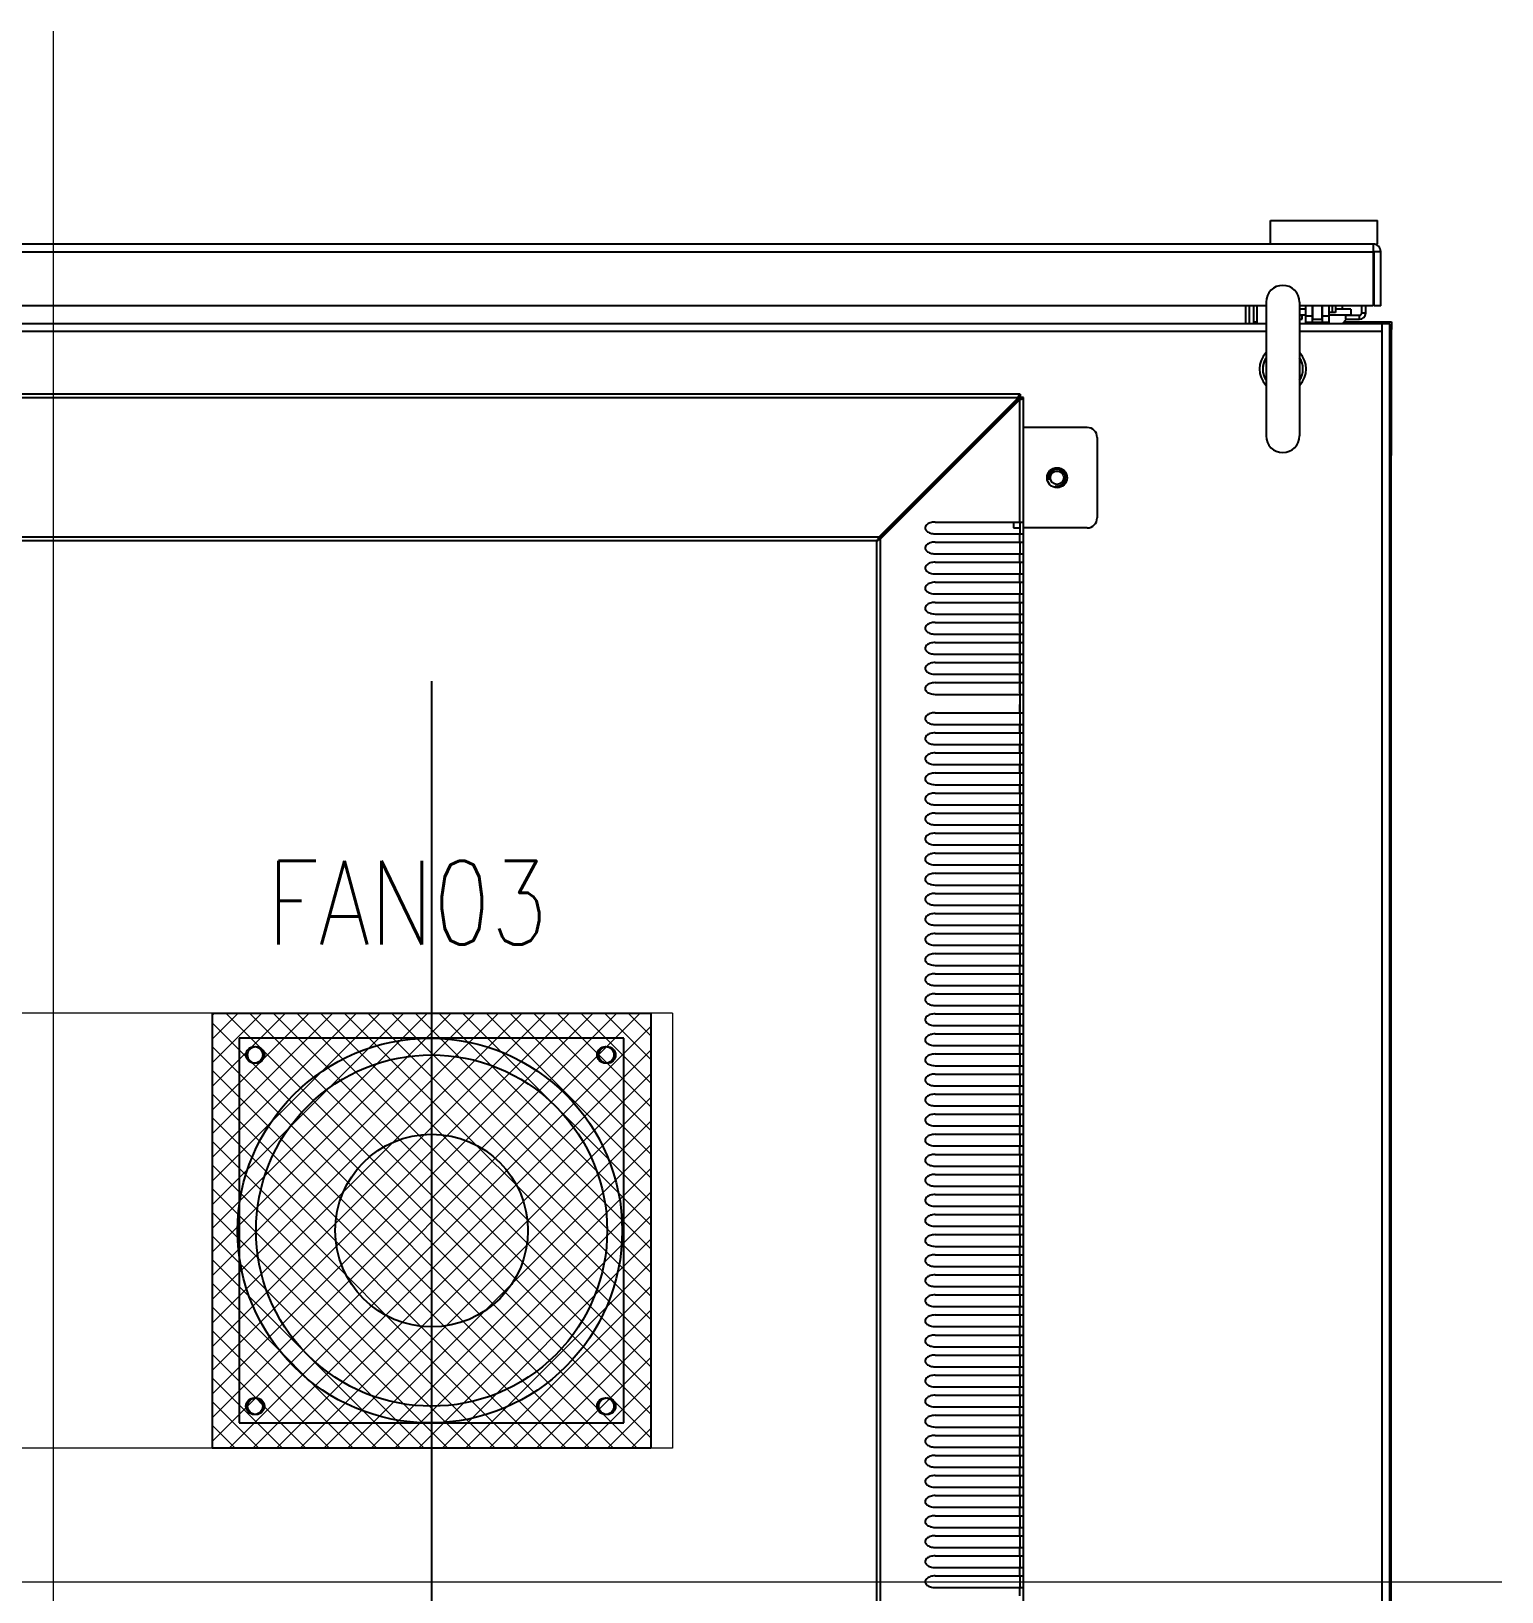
# Model space of a CAD drawing. Extents: x 79822 to 122366, y -56021 to -28815.
# Drawn here: x 84662.6 to 85102.2, y -52474.8 to -52008.3 of the extents above; entities that cross this region are included whole.
import ezdxf
from ezdxf.lldxf.tags import DXFTag

# ---------------------------------------------------------------- set-up
doc = ezdxf.new("R2010")
doc.units = 0
doc.header["$LTSCALE"] = 100
doc.header["$MEASUREMENT"] = 0
doc.layers.add('CABINET', color=7, linetype='Continuous')
doc.styles.add('ROMANS', font='romans', dxfattribs={"width": 0.8, "height": 2})
tags = doc.linetypes.add('CENTER', pattern=[2, 1.25, -0.25, 0.25, -0.25]).pattern_tags.tags
tags[10:11] = [DXFTag(74, 4), DXFTag(75, 0), DXFTag(340, '0'), DXFTag(46, 1.0), DXFTag(50, 0.0), DXFTag(44, 0.0), DXFTag(45, 0.0)]
tags[8:9] = [DXFTag(74, 4), DXFTag(75, 0), DXFTag(340, '0'), DXFTag(46, 1.0), DXFTag(50, 0.0), DXFTag(44, 0.0), DXFTag(45, 0.0)]
tags[6:7] = [DXFTag(74, 4), DXFTag(75, 0), DXFTag(340, '0'), DXFTag(46, 1.0), DXFTag(50, 0.0), DXFTag(44, 0.0), DXFTag(45, 0.0)]
tags[4:5] = [DXFTag(74, 4), DXFTag(75, 0), DXFTag(340, '0'), DXFTag(46, 1.0), DXFTag(50, 0.0), DXFTag(44, 0.0), DXFTag(45, 0.0)]
tags = doc.linetypes.add('HIDDEN', pattern=[0.375, 0.25, -0.125]).pattern_tags.tags
tags[6:7] = [DXFTag(74, 4), DXFTag(75, 0), DXFTag(340, '0'), DXFTag(46, 1.0), DXFTag(50, 0.0), DXFTag(44, 0.0), DXFTag(45, 0.0)]
tags[4:5] = [DXFTag(74, 4), DXFTag(75, 0), DXFTag(340, '0'), DXFTag(46, 1.0), DXFTag(50, 0.0), DXFTag(44, 0.0), DXFTag(45, 0.0)]

# ---------------------------------------------------------------- blocks, each defined once
blk = doc.blocks.new('风机')
at = {"color": 3}
for p, q in [((0, 0), (0, -115)), ((115, 0), (0, 0)), ((115, -115), (115, 0)), ((0, -115), (115, -115))]:
    blk.add_line(p, q, dxfattribs=at)
for centre, major_axis, start_param, end_param in [((5, -5), (1.77, 1.77), 2.356194490187731, 8.639379797367317), ((110, -5), (1.77, 1.77), 2.356194490188677, 8.639379797368264), ((57.5, -57.5), (37.12, 37.12), 2.356194490192193, 8.63937979737178), ((5, -110), (-1.77, 1.77), 0.785398, 7.068583), ((110, -110), (-1.77, 1.77), 0.785398, 7.068583)]:
    blk.add_ellipse(centre, major_axis=major_axis, ratio=1, start_param=start_param, end_param=end_param, dxfattribs=at)

msp = doc.modelspace()

# ---------------------------------------------------------------- hatches: boundary and pattern name
at = {"linetype": 'HIDDEN', "lineweight": 20}
h = msp.add_hatch(dxfattribs=at)
h.set_pattern_fill('ANSI37', color=256, scale=40, angle=180, style=2)
h.set_pattern_definition([(135, (80412.8075, -71123.2816), (3.5355339, 3.5355339), []), (45, (80412.8075, -71123.2816), (3.5355339, -3.5355339), [])])
h.paths.add_polyline_path([(84847.77, -52431.79), (84716.77, -52431.79), (84716.77, -52301.79), (84847.77, -52301.79)])

# ---------------------------------------------------------------- linework, layer by layer
at = {"color": 1, "linetype": 'CENTER', "lineweight": 20}
for p, q in [((84669.27, -52952.15), (84669.27, -52008.3)), ((84230.6, -52471.76), (85102.24, -52471.76))]:
    msp.add_line(p, q, dxfattribs=at)
at = {"color": 7, "linetype": 'Continuous'}
for p, q in [((85033.07, -52064.91), (85065.07, -52064.91)), ((85033.07, -52071.91), (85033.07, -52064.91)), ((85065.07, -52071.91), (85065.07, -52064.91)), ((85063.77, -52071.91), (84276.37, -52071.91)), ((84276.37, -52074.21), (85063.77, -52074.21)), ((85063.77, -52071.91), (85063.77, -52090.41)), ((85066.07, -52074.21), (85064.07, -52074.21)), ((85064.07, -52090.41), (85064.07, -52074.21)), ((85066.07, -52090.41), (85066.07, -52074.21)), ((85031.77, -52089.26), (85031.77, -52129.26)), ((85041.77, -52089.26), (85041.77, -52129.26)), ((85031.77, -52090.41), (84306.77, -52090.41)), ((85025.57, -52090.41), (85025.57, -52095.76)), ((85026.77, -52095.76), (85026.77, -52090.41)), ((85027.97, -52090.41), (85027.97, -52095.76)), ((85029.07, -52095.76), (85029.07, -52090.41)), ((85063.77, -52090.41), (85041.77, -52090.41)), ((85043.56, -52091.36), (85041.77, -52091.36)), ((85043.56, -52093.17), (85041.77, -52093.17)), ((85041.77, -52093.21), (85042.57, -52093.21)), ((85042.57, -52094.41), (85042.57, -52093.21)), ((85043.56, -52090.41), (85043.56, -52095.38)), ((85043.56, -52093.38), (85045.56, -52093.38)), ((85045.56, -52090.41), (85045.56, -52095.38)), ((85045.66, -52090.41), (85045.66, -52094.38)), ((85048.46, -52090.41), (85048.46, -52094.38)), ((85048.56, -52090.41), (85048.56, -52095.38)), ((85048.56, -52093.38), (85050.56, -52093.38)), ((85050.56, -52090.41), (85050.56, -52095.38)), ((85052.57, -52092.41), (85050.56, -52092.41)), ((85057.07, -52093.17), (85050.56, -52093.17)), ((85051.48, -52090.41), (85051.48, -52092.41)), ((85052.57, -52090.41), (85052.57, -52092.41)), ((85057.07, -52091.36), (85052.57, -52091.36)), ((85054.57, -52091.36), (85054.57, -52090.4)), ((85055.57, -52093.21), (85059.69, -52093.21)), ((85055.57, -52094.41), (85055.57, -52093.21)), ((85057.04, -52093.21), (85057.07, -52093.19)), ((85057.07, -52091.36), (85057.07, -52093.19)), ((85059.69, -52094.41), (85059.69, -52093.21)), ((85060.37, -52092.53), (85060.37, -52090.41)), ((85061.57, -52092.53), (85060.37, -52092.53)), ((85061.57, -52092.53), (85061.57, -52090.41)), ((85066.07, -52090.41), (85064.07, -52090.41)), ((85031.77, -52095.76), (84306.77, -52095.76)), ((85031.77, -52098.06), (84306.77, -52098.06)), ((85027.97, -52095.16), (85029.07, -52095.16)), ((85041.77, -52094.41), (85042.57, -52094.41)), ((85068.77, -52095.76), (85041.77, -52095.76)), ((85066.47, -52098.06), (85041.77, -52098.06)), ((85050.56, -52095.38), (85043.56, -52095.38)), ((85045.66, -52094.38), (85048.46, -52094.38)), ((85054.5, -52095.76), (85055.84, -52094.41)), ((85054.57, -52095.76), (85054.57, -52095.69)), ((85055.1, -52095.16), (85069.27, -52095.16)), ((85055.57, -52094.41), (85059.69, -52094.41)), ((85066.47, -52847.76), (85066.47, -52095.76)), ((85068.77, -52847.76), (85068.77, -52095.76)), ((85068.77, -52096.66), (85069.27, -52096.66)), ((85069.27, -52097.46), (85068.77, -52097.46)), ((85069.27, -52095.16), (85069.27, -52096.66)), ((85069.27, -52096.66), (85069.27, -52097.46)), ((85069.27, -52135.16), (85069.27, -52097.46)), ((85068.77, -52100.96), (85069.07, -52100.96)), ((85069.07, -52100.96), (85069.07, -52120.46)), ((84958.27, -52116.76), (84380.27, -52116.76)), ((84958.27, -52116.76), (84958.27, -52117.86)), ((84957.67, -52117.86), (84380.87, -52117.86)), ((84915.98, -52159.55), (84957.67, -52117.86)), ((84915.98, -52160.05), (84957.67, -52118.36)), ((84916.48, -52160.05), (84958.17, -52118.36)), ((84957.67, -52117.86), (84957.67, -52118.36)), ((84958.17, -52118.36), (84957.67, -52118.36)), ((84959.27, -52117.76), (84958.17, -52117.76)), ((84958.17, -52155.01), (84958.17, -52118.36)), ((84959.27, -52825.76), (84959.27, -52117.76)), ((85068.77, -52120.46), (85068.83, -52120.46)), ((85068.83, -52120.46), (85069.07, -52120.46)), ((85069.07, -52120.46), (85069.07, -52822.46)), ((84978.27, -52126.76), (84959.27, -52126.76)), ((84981.27, -52129.76), (84981.27, -52153.76)), ((85069.27, -52135.16), (85069.07, -52135.16)), ((84915.98, -52159.55), (84422.56, -52159.55)), ((84915.98, -52159.55), (84915.98, -52160.05)), ((84932.85, -52155.01), (84959.27, -52155.01)), ((84932.85, -52158.51), (84959.27, -52158.51)), ((84956.27, -52155.01), (84956.27, -52156.76)), ((84956.27, -52156.76), (84958.27, -52156.76)), ((84958.17, -52161.01), (84958.17, -52158.51)), ((84958.27, -52158.51), (84958.27, -52155.01)), ((84978.27, -52156.76), (84959.27, -52156.76)), ((84915.38, -52160.65), (84423.16, -52160.65)), ((84915.38, -52782.87), (84915.38, -52160.65)), ((84916.48, -52160.05), (84915.98, -52160.05)), ((84916.48, -52783.47), (84916.48, -52160.05)), ((84932.85, -52161.01), (84959.27, -52161.01)), ((84958.27, -52164.51), (84958.27, -52161.01)), ((84932.85, -52164.51), (84959.27, -52164.51)), ((84932.85, -52167.01), (84959.27, -52167.01)), ((84958.17, -52167.01), (84958.17, -52164.51)), ((84958.27, -52170.51), (84958.27, -52167.01)), ((84932.85, -52170.51), (84959.27, -52170.51)), ((84932.85, -52173.01), (84959.27, -52173.01)), ((84958.17, -52173.01), (84958.17, -52170.51)), ((84958.27, -52176.51), (84958.27, -52173.01)), ((84932.85, -52176.51), (84959.27, -52176.51)), ((84958.17, -52179.01), (84958.17, -52176.51)), ((84932.85, -52179.01), (84959.27, -52179.01)), ((84932.85, -52182.51), (84959.27, -52182.51)), ((84958.17, -52182.01), (84958.17, -52179.51)), ((84958.17, -52185.01), (84958.17, -52182.51)), ((84958.27, -52182.51), (84958.27, -52179.01)), ((84958.27, -52185.51), (84958.27, -52182.01)), ((84932.85, -52185.01), (84959.27, -52185.01)), ((84958.17, -52188.01), (84958.17, -52185.51)), ((84958.27, -52188.51), (84958.27, -52185.01)), ((84932.85, -52188.51), (84959.27, -52188.51)), ((84932.85, -52191.01), (84959.27, -52191.01)), ((84958.17, -52191.01), (84958.17, -52188.51)), ((84958.17, -52194.01), (84958.17, -52191.51)), ((84958.27, -52191.51), (84958.27, -52188.01)), ((84958.27, -52194.51), (84958.27, -52191.01)), ((84932.85, -52194.51), (84959.27, -52194.51)), ((84958.17, -52197.01), (84958.17, -52194.51)), ((84958.27, -52197.51), (84958.27, -52194.01)), ((84932.85, -52197.01), (84959.27, -52197.01)), ((84932.85, -52200.51), (84959.27, -52200.51)), ((84958.17, -52200.01), (84958.17, -52197.51)), ((84958.17, -52203.01), (84958.17, -52200.51)), ((84958.27, -52200.51), (84958.27, -52197.01)), ((84958.27, -52203.51), (84958.27, -52200.01)), ((84932.85, -52203.01), (84959.27, -52203.01)), ((84958.17, -52206.01), (84958.17, -52203.51)), ((84958.27, -52206.51), (84958.27, -52203.01)), ((84958.27, -52209.51), (84958.27, -52206.01)), ((84932.85, -52206.51), (84959.27, -52206.51)), ((84958.17, -52212.01), (84958.17, -52209.51)), ((84958.27, -52287.51), (84958.27, -52209.01)), ((84932.85, -52212.01), (84959.27, -52212.01)), ((84932.85, -52215.51), (84959.27, -52215.51)), ((84958.17, -52218.01), (84958.17, -52215.51)), ((84958.27, -52215.51), (84958.27, -52212.01)), ((84932.85, -52218.01), (84959.27, -52218.01)), ((84958.27, -52221.51), (84958.27, -52218.01)), ((84932.85, -52221.51), (84959.27, -52221.51)), ((84932.85, -52224.01), (84959.27, -52224.01)), ((84958.17, -52224.01), (84958.17, -52221.51)), ((84958.27, -52227.51), (84958.27, -52224.01)), ((84932.85, -52227.51), (84959.27, -52227.51)), ((84958.17, -52230.01), (84958.17, -52227.51)), ((84932.85, -52230.01), (84959.27, -52230.01)), ((84932.85, -52233.51), (84959.27, -52233.51)), ((84958.17, -52236.01), (84958.17, -52233.51)), ((84958.27, -52233.51), (84958.27, -52230.01)), ((84932.85, -52236.01), (84959.27, -52236.01)), ((84958.27, -52239.51), (84958.27, -52236.01)), ((84932.85, -52239.51), (84959.27, -52239.51)), ((84932.85, -52242.01), (84959.27, -52242.01)), ((84958.17, -52242.01), (84958.17, -52239.51)), ((84958.27, -52245.51), (84958.27, -52242.01)), ((84932.85, -52245.51), (84959.27, -52245.51)), ((84932.85, -52248.01), (84959.27, -52248.01)), ((84958.17, -52248.01), (84958.17, -52245.51)), ((84958.27, -52251.51), (84958.27, -52248.01)), ((84932.85, -52251.51), (84959.27, -52251.51)), ((84958.17, -52254.01), (84958.17, -52251.51)), ((84932.85, -52254.01), (84959.27, -52254.01)), ((84932.85, -52257.51), (84959.27, -52257.51)), ((84958.17, -52260.01), (84958.17, -52257.51)), ((84958.27, -52257.51), (84958.27, -52254.01)), ((84932.85, -52260.01), (84959.27, -52260.01)), ((84958.27, -52263.51), (84958.27, -52260.01)), ((84932.85, -52263.51), (84959.27, -52263.51)), ((84932.85, -52266.01), (84959.27, -52266.01)), ((84958.17, -52266.01), (84958.17, -52263.51)), ((84958.27, -52269.51), (84958.27, -52266.01)), ((84932.85, -52269.51), (84959.27, -52269.51)), ((84958.17, -52272.01), (84958.17, -52269.51)), ((84932.85, -52272.01), (84959.27, -52272.01)), ((84932.85, -52275.51), (84959.27, -52275.51)), ((84958.17, -52278.01), (84958.17, -52275.51)), ((84958.27, -52275.51), (84958.27, -52272.01)), ((84932.85, -52278.01), (84959.27, -52278.01)), ((84958.27, -52281.51), (84958.27, -52278.01)), ((84932.85, -52281.51), (84959.27, -52281.51)), ((84932.85, -52284.01), (84959.27, -52284.01)), ((84958.17, -52284.01), (84958.17, -52281.51)), ((84958.27, -52287.51), (84958.27, -52284.01)), ((84932.85, -52287.51), (84959.27, -52287.51)), ((84932.85, -52290.01), (84959.27, -52290.01)), ((84958.17, -52290.01), (84958.17, -52287.51)), ((84958.27, -52293.51), (84958.27, -52290.01)), ((84932.85, -52293.51), (84959.27, -52293.51)), ((84958.17, -52296.01), (84958.17, -52293.51)), ((84932.85, -52296.01), (84959.27, -52296.01)), ((84958.27, -52299.51), (84958.27, -52296.01)), ((84932.85, -52299.51), (84959.27, -52299.51)), ((84932.85, -52302.01), (84959.27, -52302.01)), ((84958.17, -52302.01), (84958.17, -52299.51)), ((84958.27, -52305.51), (84958.27, -52302.01)), ((84932.85, -52305.51), (84959.27, -52305.51)), ((84932.85, -52308.01), (84959.27, -52308.01)), ((84958.17, -52308.01), (84958.17, -52305.51)), ((84958.27, -52311.51), (84958.27, -52308.01)), ((84932.85, -52311.51), (84959.27, -52311.51)), ((84958.17, -52314.01), (84958.17, -52311.51)), ((84932.85, -52314.01), (84959.27, -52314.01)), ((84932.85, -52317.51), (84959.27, -52317.51)), ((84958.17, -52320.01), (84958.17, -52317.51)), ((84958.27, -52317.51), (84958.27, -52314.01)), ((84932.85, -52320.01), (84959.27, -52320.01)), ((84958.27, -52323.51), (84958.27, -52320.01)), ((84932.85, -52323.51), (84959.27, -52323.51)), ((84932.85, -52326.01), (84959.27, -52326.01)), ((84958.17, -52326.01), (84958.17, -52323.51)), ((84958.27, -52329.51), (84958.27, -52326.01)), ((84932.85, -52329.51), (84959.27, -52329.51)), ((84932.85, -52332.01), (84959.27, -52332.01)), ((84958.17, -52332.01), (84958.17, -52329.51)), ((84958.27, -52335.51), (84958.27, -52332.01)), ((84932.85, -52335.51), (84959.27, -52335.51)), ((84958.17, -52338.01), (84958.17, -52335.51)), ((84932.85, -52338.01), (84959.27, -52338.01)), ((84958.27, -52341.51), (84958.27, -52338.01)), ((84932.85, -52341.51), (84959.27, -52341.51)), ((84932.85, -52344.01), (84959.27, -52344.01)), ((84958.17, -52344.01), (84958.17, -52341.51)), ((84958.27, -52347.51), (84958.27, -52344.01)), ((84932.85, -52347.51), (84959.27, -52347.51)), ((84932.85, -52350.01), (84959.27, -52350.01)), ((84958.17, -52350.01), (84958.17, -52347.51)), ((84958.27, -52353.51), (84958.27, -52350.01)), ((84932.85, -52353.51), (84959.27, -52353.51)), ((84958.17, -52356.01), (84958.17, -52353.51)), ((84932.85, -52356.01), (84959.27, -52356.01)), ((84932.85, -52359.51), (84959.27, -52359.51)), ((84958.17, -52362.01), (84958.17, -52359.51)), ((84958.27, -52359.51), (84958.27, -52356.01)), ((84932.85, -52362.01), (84959.27, -52362.01)), ((84958.27, -52365.51), (84958.27, -52362.01)), ((84932.85, -52365.51), (84959.27, -52365.51)), ((84932.85, -52368.01), (84959.27, -52368.01)), ((84958.17, -52368.01), (84958.17, -52365.51)), ((84958.27, -52371.51), (84958.27, -52368.01)), ((84932.85, -52371.51), (84959.27, -52371.51)), ((84932.85, -52374.01), (84959.27, -52374.01)), ((84958.17, -52374.01), (84958.17, -52371.51)), ((84958.27, -52377.51), (84958.27, -52374.01)), ((84932.85, -52377.51), (84959.27, -52377.51)), ((84958.17, -52380.01), (84958.17, -52377.51)), ((84932.85, -52380.01), (84959.27, -52380.01)), ((84958.27, -52383.51), (84958.27, -52380.01)), ((84932.85, -52383.51), (84959.27, -52383.51)), ((84932.85, -52386.01), (84959.27, -52386.01)), ((84958.17, -52386.01), (84958.17, -52383.51)), ((84958.27, -52389.51), (84958.27, -52386.01)), ((84932.85, -52389.51), (84959.27, -52389.51)), ((84932.85, -52392.01), (84959.27, -52392.01)), ((84958.17, -52392.01), (84958.17, -52389.51)), ((84958.27, -52395.51), (84958.27, -52392.01)), ((84932.85, -52395.51), (84959.27, -52395.51)), ((84958.17, -52398.01), (84958.17, -52395.51)), ((84932.85, -52398.01), (84959.27, -52398.01)), ((84932.85, -52401.51), (84959.27, -52401.51)), ((84958.17, -52404.01), (84958.17, -52401.51)), ((84958.27, -52401.51), (84958.27, -52398.01)), ((84932.85, -52404.01), (84959.27, -52404.01)), ((84958.27, -52407.51), (84958.27, -52404.01)), ((84932.85, -52407.51), (84959.27, -52407.51)), ((84932.85, -52410.01), (84959.27, -52410.01)), ((84958.17, -52410.01), (84958.17, -52407.51)), ((84958.27, -52413.51), (84958.27, -52410.01)), ((84932.85, -52413.51), (84959.27, -52413.51)), ((84932.85, -52416.01), (84959.27, -52416.01)), ((84958.17, -52416.01), (84958.17, -52413.51)), ((84958.27, -52419.51), (84958.27, -52416.01)), ((84932.85, -52419.51), (84959.27, -52419.51)), ((84958.17, -52422.01), (84958.17, -52419.51)), ((84932.85, -52422.01), (84959.27, -52422.01)), ((84958.27, -52425.51), (84958.27, -52422.01)), ((84932.85, -52425.51), (84959.27, -52425.51)), ((84932.85, -52428.01), (84959.27, -52428.01)), ((84958.17, -52428.01), (84958.17, -52425.51)), ((84958.27, -52431.51), (84958.27, -52428.01)), ((84932.85, -52431.51), (84959.27, -52431.51)), ((84932.85, -52434.01), (84959.27, -52434.01)), ((84958.17, -52434.01), (84958.17, -52431.51)), ((84958.27, -52437.51), (84958.27, -52434.01)), ((84932.85, -52437.51), (84959.27, -52437.51)), ((84958.17, -52440.01), (84958.17, -52437.51)), ((84932.85, -52440.01), (84959.27, -52440.01)), ((84932.85, -52443.51), (84959.27, -52443.51)), ((84958.17, -52446.01), (84958.17, -52443.51)), ((84958.27, -52443.51), (84958.27, -52440.01)), ((84932.85, -52446.01), (84959.27, -52446.01)), ((84958.27, -52449.51), (84958.27, -52446.01)), ((84932.85, -52449.51), (84959.27, -52449.51)), ((84932.85, -52452.01), (84959.27, -52452.01)), ((84958.17, -52452.01), (84958.17, -52449.51)), ((84958.27, -52455.51), (84958.27, -52452.01)), ((84932.85, -52455.51), (84959.27, -52455.51)), ((84932.85, -52458.01), (84959.27, -52458.01)), ((84958.17, -52458.01), (84958.17, -52455.51)), ((84958.27, -52461.51), (84958.27, -52458.01)), ((84932.85, -52461.51), (84959.27, -52461.51)), ((84958.17, -52464.01), (84958.17, -52461.51)), ((84932.85, -52464.01), (84959.27, -52464.01)), ((84958.27, -52467.51), (84958.27, -52464.01)), ((84932.85, -52467.51), (84959.27, -52467.51)), ((84932.85, -52470.01), (84959.27, -52470.01)), ((84958.17, -52470.01), (84958.17, -52467.51)), ((84958.27, -52473.51), (84958.27, -52470.01)), ((84932.85, -52473.51), (84959.27, -52473.51)), ((84958.17, -52476.01), (84958.17, -52473.51))]:
    msp.add_line(p, q, dxfattribs=at)
at = {"color": 5, "linetype": 'HIDDEN', "lineweight": 15, "ltscale": 30}
for p, q in [((84854.27, -52301.79), (84484.27, -52301.79)), ((84854.27, -52301.79), (84854.27, -52431.79)), ((84854.27, -52431.79), (84484.27, -52431.79))]:
    msp.add_line(p, q, dxfattribs=at)
at = {"linetype": 'HIDDEN'}
msp.add_lwpolyline([(84847.77, -52431.79), (84716.77, -52431.79), (84716.77, -52301.79), (84847.77, -52301.79)], close=True, dxfattribs=at)
at = {"color": 7, "linetype": 'Continuous'}
for radius in [3, 2]:
    msp.add_circle((84969.27, -52141.76), radius, dxfattribs=at)
at = {"color": 7, "linetype": 'HIDDEN'}
for centre, radius in [((84781.77, -52366.79), 57.5), ((84729.27, -52314.29), 2.5), ((84834.27, -52314.29), 2.5), ((84729.27, -52419.29), 2.5), ((84834.27, -52419.29), 2.5)]:
    msp.add_circle(centre, radius, dxfattribs=at)
at = {"color": 7, "linetype": 'Continuous'}
for centre, radius, start, end in [((85063.77, -52074.21), 2.3, 0, 90), ((85063.77, -52074.21), 0.3, 0, 90), ((85036.77, -52089.26), 5, 0, 180), ((85059.69, -52092.53), 1.88, 270, 0), ((85059.69, -52092.53), 0.681, 270, 0), ((85067.87, -52101.66), 1.2, 0, 40.7374), ((85036.77, -52109.26), 7, 136.1481, 223.8519), ((85036.77, -52109.26), 6, 146.445, 195), ((85036.77, -52109.26), 6, 146.983, 213.017), ((85036.77, -52109.26), 6, 326.4616, 33.5384), ((85036.77, -52109.26), 6, 326.983, 33.017), ((85036.77, -52109.26), 7, 316.1481, 43.8519), ((84972.05, -52122.18), 15.02, 162.8784, 163.2814), ((84953.85, -52103.97), 15.02, 286.7186, 287.1216), ((84978.27, -52129.76), 3, 0, 90), ((85036.77, -52129.26), 5, 180, 0), ((84969.27, -52141.76), 2.5, 255, 195), ((84978.27, -52153.76), 3, 270, 0), ((84976.29, -52192.29), 68.64, 152.1869, 152.5468), ((84883.73, -52099.74), 68.64, 297.4532, 297.8131), ((84924.29, -52168.87), 12.13, 134.62, 135.9632), ((84907.16, -52151.73), 12.13, 314.0368, 315.38)]:
    msp.add_arc(centre, radius, start, end, dxfattribs=at)
for points, start_tangent, end_tangent in [([(84957.7, -52117.76), (84957.87, -52117.27), (84957.97, -52117.05), (84958.07, -52116.89)], (0.294712, 0.955586), (0.612022, 0.79084)), ([(84958.07, -52116.89), (84958.27, -52116.76)], (0.612022, 0.79084), (1, 0)), ([(84957.67, -52118.36), (84957.87, -52118.04), (84958.07, -52117.83)], (0.482812, 0.875724), (0.822198, 0.569202)), ([(84957.67, -52118.36), (84957.99, -52118.16), (84958.19, -52117.96)], (0.875724, 0.482812), (0.569202, 0.822198)), ([(84958.07, -52117.83), (84958.27, -52117.76)], (0.822198, 0.569202), (1, 0)), ([(84958.19, -52117.96), (84958.27, -52117.76)], (0.569202, 0.822198), (0, 1)), ([(84958.27, -52118.33), (84958.75, -52118.16), (84958.97, -52118.06), (84959.13, -52117.96)], (0.955586, 0.294712), (0.79084, 0.612022)), ([(84959.13, -52117.96), (84959.27, -52117.76)], (0.79084, 0.612022), (0, 1)), ([(84915.98, -52159.55), (84915.78, -52159.9), (84915.58, -52160.27)], (-0.515409, -0.856944), (-0.467523, -0.883981)), ([(84932.85, -52155.01), (84932.07, -52155.07), (84931.37, -52155.23), (84930.76, -52155.49), (84930.27, -52155.85), (84929.92, -52156.31), (84929.83, -52156.84), (84929.99, -52157.33), (84930.35, -52157.74), (84930.84, -52158.06), (84931.42, -52158.3), (84932.1, -52158.45), (84932.85, -52158.51)], (-0.999961, -0.008789), (0.999962, -0.008666)), ([(84916.48, -52160.05), (84916.13, -52160.25), (84915.76, -52160.45)], (-0.856944, -0.515409), (-0.883981, -0.467523)), ([(84915.98, -52160.05), (84915.78, -52160.24)], (-0.740747, -0.671784), (-0.712761, -0.701407)), ([(84915.98, -52160.05), (84915.79, -52160.25)], (-0.671784, -0.740747), (-0.701407, -0.712761)), ([(84932.85, -52161.01), (84932.07, -52161.07), (84931.37, -52161.23), (84930.76, -52161.49), (84930.27, -52161.85), (84929.92, -52162.31), (84929.83, -52162.84), (84929.99, -52163.33), (84930.35, -52163.74), (84930.84, -52164.06), (84931.42, -52164.3), (84932.1, -52164.45), (84932.85, -52164.51)], (-0.999961, -0.008789), (0.999962, -0.008666)), ([(84932.85, -52167.01), (84932.07, -52167.07), (84931.37, -52167.23), (84930.76, -52167.49), (84930.27, -52167.85), (84929.92, -52168.31), (84929.83, -52168.84), (84929.99, -52169.33), (84930.35, -52169.74), (84930.84, -52170.06), (84931.42, -52170.3), (84932.1, -52170.45), (84932.85, -52170.51)], (-0.999961, -0.008789), (0.999962, -0.008666)), ([(84932.85, -52173.01), (84932.07, -52173.07), (84931.37, -52173.23), (84930.76, -52173.49), (84930.27, -52173.85), (84929.92, -52174.31), (84929.83, -52174.84), (84929.99, -52175.33), (84930.35, -52175.74), (84930.84, -52176.06), (84931.42, -52176.3), (84932.1, -52176.45), (84932.85, -52176.51)], (-0.999961, -0.008789), (0.999962, -0.008666)), ([(84932.85, -52179.01), (84932.07, -52179.07), (84931.37, -52179.23), (84930.76, -52179.49), (84930.27, -52179.85), (84929.92, -52180.31), (84929.83, -52180.84), (84929.99, -52181.33), (84930.35, -52181.74), (84930.84, -52182.06), (84931.42, -52182.3), (84932.1, -52182.45), (84932.85, -52182.51)], (-0.999961, -0.008789), (0.999962, -0.008666)), ([(84932.85, -52185.01), (84932.07, -52185.07), (84931.37, -52185.23), (84930.76, -52185.49), (84930.27, -52185.85), (84929.92, -52186.31), (84929.83, -52186.84), (84929.99, -52187.33), (84930.35, -52187.74), (84930.84, -52188.06), (84931.42, -52188.3), (84932.1, -52188.45), (84932.85, -52188.51)], (-0.999961, -0.008789), (0.999962, -0.008666)), ([(84932.85, -52191.01), (84932.07, -52191.07), (84931.37, -52191.23), (84930.76, -52191.49), (84930.27, -52191.85), (84929.92, -52192.31), (84929.83, -52192.84), (84929.99, -52193.33), (84930.35, -52193.74), (84930.84, -52194.06), (84931.42, -52194.3), (84932.1, -52194.45), (84932.85, -52194.51)], (-0.999961, -0.008789), (0.999962, -0.008666)), ([(84932.85, -52197.01), (84932.07, -52197.07), (84931.37, -52197.23), (84930.76, -52197.49), (84930.27, -52197.85), (84929.92, -52198.31), (84929.83, -52198.84), (84929.99, -52199.33), (84930.35, -52199.74), (84930.84, -52200.06), (84931.42, -52200.3), (84932.1, -52200.45), (84932.85, -52200.51)], (-0.999961, -0.008789), (0.999962, -0.008666)), ([(84932.85, -52203.01), (84932.07, -52203.07), (84931.37, -52203.23), (84930.76, -52203.49), (84930.27, -52203.85), (84929.92, -52204.31), (84929.83, -52204.84), (84929.99, -52205.33), (84930.35, -52205.74), (84930.84, -52206.06), (84931.42, -52206.3), (84932.1, -52206.45), (84932.85, -52206.51)], (-0.999961, -0.008789), (0.999962, -0.008666)), ([(84932.85, -52212.01), (84932.07, -52212.07), (84931.37, -52212.23), (84930.76, -52212.49), (84930.27, -52212.85), (84929.92, -52213.31), (84929.83, -52213.84), (84929.99, -52214.33), (84930.35, -52214.74), (84930.84, -52215.06), (84931.42, -52215.3), (84932.1, -52215.45), (84932.85, -52215.51)], (-0.999961, -0.008789), (0.999962, -0.008666)), ([(84932.85, -52218.01), (84932.07, -52218.07), (84931.37, -52218.23), (84930.76, -52218.49), (84930.27, -52218.85), (84929.92, -52219.31), (84929.83, -52219.84), (84929.99, -52220.33), (84930.35, -52220.74), (84930.84, -52221.06), (84931.42, -52221.3), (84932.1, -52221.45), (84932.85, -52221.51)], (-0.999961, -0.008789), (0.999962, -0.008666)), ([(84932.85, -52224.01), (84932.07, -52224.07), (84931.37, -52224.23), (84930.76, -52224.49), (84930.27, -52224.85), (84929.92, -52225.31), (84929.83, -52225.84), (84929.99, -52226.33), (84930.35, -52226.74), (84930.84, -52227.06), (84931.42, -52227.3), (84932.1, -52227.45), (84932.85, -52227.51)], (-0.999961, -0.008789), (0.999962, -0.008666)), ([(84932.85, -52230.01), (84932.07, -52230.07), (84931.37, -52230.23), (84930.76, -52230.49), (84930.27, -52230.85), (84929.92, -52231.31), (84929.83, -52231.84), (84929.99, -52232.33), (84930.35, -52232.74), (84930.84, -52233.06), (84931.42, -52233.3), (84932.1, -52233.45), (84932.85, -52233.51)], (-0.999961, -0.008789), (0.999962, -0.008666)), ([(84932.85, -52236.01), (84932.07, -52236.07), (84931.37, -52236.23), (84930.76, -52236.49), (84930.27, -52236.85), (84929.92, -52237.31), (84929.83, -52237.84), (84929.99, -52238.33), (84930.35, -52238.74), (84930.84, -52239.06), (84931.42, -52239.3), (84932.1, -52239.45), (84932.85, -52239.51)], (-0.999961, -0.008789), (0.999962, -0.008666)), ([(84932.85, -52242.01), (84932.07, -52242.07), (84931.37, -52242.23), (84930.76, -52242.49), (84930.27, -52242.85), (84929.92, -52243.31), (84929.83, -52243.84), (84929.99, -52244.33), (84930.35, -52244.74), (84930.84, -52245.06), (84931.42, -52245.3), (84932.1, -52245.45), (84932.85, -52245.51)], (-0.999961, -0.008789), (0.999962, -0.008666)), ([(84932.85, -52248.01), (84932.07, -52248.07), (84931.37, -52248.23), (84930.76, -52248.49), (84930.27, -52248.85), (84929.92, -52249.31), (84929.83, -52249.84), (84929.99, -52250.33), (84930.35, -52250.74), (84930.84, -52251.06), (84931.42, -52251.3), (84932.1, -52251.45), (84932.85, -52251.51)], (-0.999961, -0.008789), (0.999962, -0.008666)), ([(84932.85, -52254.01), (84932.07, -52254.07), (84931.37, -52254.23), (84930.76, -52254.49), (84930.27, -52254.85), (84929.92, -52255.31), (84929.83, -52255.84), (84929.99, -52256.33), (84930.35, -52256.74), (84930.84, -52257.06), (84931.42, -52257.3), (84932.1, -52257.45), (84932.85, -52257.51)], (-0.999961, -0.008789), (0.999962, -0.008666)), ([(84932.85, -52260.01), (84932.07, -52260.07), (84931.37, -52260.23), (84930.76, -52260.49), (84930.27, -52260.85), (84929.92, -52261.31), (84929.83, -52261.84), (84929.99, -52262.33), (84930.35, -52262.74), (84930.84, -52263.06), (84931.42, -52263.3), (84932.1, -52263.45), (84932.85, -52263.51)], (-0.999961, -0.008789), (0.999962, -0.008666)), ([(84932.85, -52266.01), (84932.07, -52266.07), (84931.37, -52266.23), (84930.76, -52266.49), (84930.27, -52266.85), (84929.92, -52267.31), (84929.83, -52267.84), (84929.99, -52268.33), (84930.35, -52268.74), (84930.84, -52269.06), (84931.42, -52269.3), (84932.1, -52269.45), (84932.85, -52269.51)], (-0.999961, -0.008789), (0.999962, -0.008666)), ([(84932.85, -52272.01), (84932.07, -52272.07), (84931.37, -52272.23), (84930.76, -52272.49), (84930.27, -52272.85), (84929.92, -52273.31), (84929.83, -52273.84), (84929.99, -52274.33), (84930.35, -52274.74), (84930.84, -52275.06), (84931.42, -52275.3), (84932.1, -52275.45), (84932.85, -52275.51)], (-0.999961, -0.008789), (0.999962, -0.008666)), ([(84932.85, -52278.01), (84932.07, -52278.07), (84931.37, -52278.23), (84930.76, -52278.49), (84930.27, -52278.85), (84929.92, -52279.31), (84929.83, -52279.84), (84929.99, -52280.33), (84930.35, -52280.74), (84930.84, -52281.06), (84931.42, -52281.3), (84932.1, -52281.45), (84932.85, -52281.51)], (-0.999961, -0.008789), (0.999962, -0.008666)), ([(84932.85, -52284.01), (84932.07, -52284.07), (84931.37, -52284.23), (84930.76, -52284.49), (84930.27, -52284.85), (84929.92, -52285.31), (84929.83, -52285.84), (84929.99, -52286.33), (84930.35, -52286.74), (84930.84, -52287.06), (84931.42, -52287.3), (84932.1, -52287.45), (84932.85, -52287.51)], (-0.999961, -0.008789), (0.999962, -0.008666)), ([(84932.85, -52290.01), (84932.07, -52290.07), (84931.37, -52290.23), (84930.76, -52290.49), (84930.27, -52290.85), (84929.92, -52291.31), (84929.83, -52291.84), (84929.99, -52292.33), (84930.35, -52292.74), (84930.84, -52293.06), (84931.42, -52293.3), (84932.1, -52293.45), (84932.85, -52293.51)], (-0.999961, -0.008789), (0.999962, -0.008666)), ([(84932.85, -52296.01), (84932.07, -52296.07), (84931.37, -52296.23), (84930.76, -52296.49), (84930.27, -52296.85), (84929.92, -52297.31), (84929.83, -52297.84), (84929.99, -52298.33), (84930.35, -52298.74), (84930.84, -52299.06), (84931.42, -52299.3), (84932.1, -52299.45), (84932.85, -52299.51)], (-0.999961, -0.008789), (0.999962, -0.008666)), ([(84932.85, -52302.01), (84932.07, -52302.07), (84931.37, -52302.23), (84930.76, -52302.49), (84930.27, -52302.85), (84929.92, -52303.31), (84929.83, -52303.84), (84929.99, -52304.33), (84930.35, -52304.74), (84930.84, -52305.06), (84931.42, -52305.3), (84932.1, -52305.45), (84932.85, -52305.51)], (-0.999961, -0.008789), (0.999962, -0.008666)), ([(84932.85, -52308.01), (84932.07, -52308.07), (84931.37, -52308.23), (84930.76, -52308.49), (84930.27, -52308.85), (84929.92, -52309.31), (84929.83, -52309.84), (84929.99, -52310.33), (84930.35, -52310.74), (84930.84, -52311.06), (84931.42, -52311.3), (84932.1, -52311.45), (84932.85, -52311.51)], (-0.999961, -0.008789), (0.999962, -0.008666)), ([(84932.85, -52314.01), (84932.07, -52314.07), (84931.37, -52314.23), (84930.76, -52314.49), (84930.27, -52314.85), (84929.92, -52315.31), (84929.83, -52315.84), (84929.99, -52316.33), (84930.35, -52316.74), (84930.84, -52317.06), (84931.42, -52317.3), (84932.1, -52317.45), (84932.85, -52317.51)], (-0.999961, -0.008789), (0.999962, -0.008666)), ([(84932.85, -52320.01), (84932.07, -52320.07), (84931.37, -52320.23), (84930.76, -52320.49), (84930.27, -52320.85), (84929.92, -52321.31), (84929.83, -52321.84), (84929.99, -52322.33), (84930.35, -52322.74), (84930.84, -52323.06), (84931.42, -52323.3), (84932.1, -52323.45), (84932.85, -52323.51)], (-0.999961, -0.008789), (0.999962, -0.008666)), ([(84932.85, -52326.01), (84932.07, -52326.07), (84931.37, -52326.23), (84930.76, -52326.49), (84930.27, -52326.85), (84929.92, -52327.31), (84929.83, -52327.84), (84929.99, -52328.33), (84930.35, -52328.74), (84930.84, -52329.06), (84931.42, -52329.3), (84932.1, -52329.45), (84932.85, -52329.51)], (-0.999961, -0.008789), (0.999962, -0.008666)), ([(84932.85, -52332.01), (84932.07, -52332.07), (84931.37, -52332.23), (84930.76, -52332.49), (84930.27, -52332.85), (84929.92, -52333.31), (84929.83, -52333.84), (84929.99, -52334.33), (84930.35, -52334.74), (84930.84, -52335.06), (84931.42, -52335.3), (84932.1, -52335.45), (84932.85, -52335.51)], (-0.999961, -0.008789), (0.999962, -0.008666)), ([(84932.85, -52338.01), (84932.07, -52338.07), (84931.37, -52338.23), (84930.76, -52338.49), (84930.27, -52338.85), (84929.92, -52339.31), (84929.83, -52339.84), (84929.99, -52340.33), (84930.35, -52340.74), (84930.84, -52341.06), (84931.42, -52341.3), (84932.1, -52341.45), (84932.85, -52341.51)], (-0.999961, -0.008789), (0.999962, -0.008666)), ([(84932.85, -52344.01), (84932.07, -52344.07), (84931.37, -52344.23), (84930.76, -52344.49), (84930.27, -52344.85), (84929.92, -52345.31), (84929.83, -52345.84), (84929.99, -52346.33), (84930.35, -52346.74), (84930.84, -52347.06), (84931.42, -52347.3), (84932.1, -52347.45), (84932.85, -52347.51)], (-0.999961, -0.008789), (0.999962, -0.008666)), ([(84932.85, -52350.01), (84932.07, -52350.07), (84931.37, -52350.23), (84930.76, -52350.49), (84930.27, -52350.85), (84929.92, -52351.31), (84929.83, -52351.84), (84929.99, -52352.33), (84930.35, -52352.74), (84930.84, -52353.06), (84931.42, -52353.3), (84932.1, -52353.45), (84932.85, -52353.51)], (-0.999961, -0.008789), (0.999962, -0.008666)), ([(84932.85, -52356.01), (84932.07, -52356.07), (84931.37, -52356.23), (84930.76, -52356.49), (84930.27, -52356.85), (84929.92, -52357.31), (84929.83, -52357.84), (84929.99, -52358.33), (84930.35, -52358.74), (84930.84, -52359.06), (84931.42, -52359.3), (84932.1, -52359.45), (84932.85, -52359.51)], (-0.999961, -0.008789), (0.999962, -0.008666)), ([(84932.85, -52362.01), (84932.07, -52362.07), (84931.37, -52362.23), (84930.76, -52362.49), (84930.27, -52362.85), (84929.92, -52363.31), (84929.83, -52363.84), (84929.99, -52364.33), (84930.35, -52364.74), (84930.84, -52365.06), (84931.42, -52365.3), (84932.1, -52365.45), (84932.85, -52365.51)], (-0.999961, -0.008789), (0.999962, -0.008666)), ([(84932.85, -52368.01), (84932.07, -52368.07), (84931.37, -52368.23), (84930.76, -52368.49), (84930.27, -52368.85), (84929.92, -52369.31), (84929.83, -52369.84), (84929.99, -52370.33), (84930.35, -52370.74), (84930.84, -52371.06), (84931.42, -52371.3), (84932.1, -52371.45), (84932.85, -52371.51)], (-0.999961, -0.008789), (0.999962, -0.008666)), ([(84932.85, -52374.01), (84932.07, -52374.07), (84931.37, -52374.23), (84930.76, -52374.49), (84930.27, -52374.85), (84929.92, -52375.31), (84929.83, -52375.84), (84929.99, -52376.33), (84930.35, -52376.74), (84930.84, -52377.06), (84931.42, -52377.3), (84932.1, -52377.45), (84932.85, -52377.51)], (-0.999961, -0.008789), (0.999962, -0.008666)), ([(84932.85, -52380.01), (84932.07, -52380.07), (84931.37, -52380.23), (84930.76, -52380.49), (84930.27, -52380.85), (84929.92, -52381.31), (84929.83, -52381.84), (84929.99, -52382.33), (84930.35, -52382.74), (84930.84, -52383.06), (84931.42, -52383.3), (84932.1, -52383.45), (84932.85, -52383.51)], (-0.999961, -0.008789), (0.999962, -0.008666)), ([(84932.85, -52386.01), (84932.07, -52386.07), (84931.37, -52386.23), (84930.76, -52386.49), (84930.27, -52386.85), (84929.92, -52387.31), (84929.83, -52387.84), (84929.99, -52388.33), (84930.35, -52388.74), (84930.84, -52389.06), (84931.42, -52389.3), (84932.1, -52389.45), (84932.85, -52389.51)], (-0.999961, -0.008789), (0.999962, -0.008666)), ([(84932.85, -52392.01), (84932.07, -52392.07), (84931.37, -52392.23), (84930.76, -52392.49), (84930.27, -52392.85), (84929.92, -52393.31), (84929.83, -52393.84), (84929.99, -52394.33), (84930.35, -52394.74), (84930.84, -52395.06), (84931.42, -52395.3), (84932.1, -52395.45), (84932.85, -52395.51)], (-0.999961, -0.008789), (0.999962, -0.008666)), ([(84932.85, -52398.01), (84932.07, -52398.07), (84931.37, -52398.23), (84930.76, -52398.49), (84930.27, -52398.85), (84929.92, -52399.31), (84929.83, -52399.84), (84929.99, -52400.33), (84930.35, -52400.74), (84930.84, -52401.06), (84931.42, -52401.3), (84932.1, -52401.45), (84932.85, -52401.51)], (-0.999961, -0.008789), (0.999962, -0.008666)), ([(84932.85, -52404.01), (84932.07, -52404.07), (84931.37, -52404.23), (84930.76, -52404.49), (84930.27, -52404.85), (84929.92, -52405.31), (84929.83, -52405.84), (84929.99, -52406.33), (84930.35, -52406.74), (84930.84, -52407.06), (84931.42, -52407.3), (84932.1, -52407.45), (84932.85, -52407.51)], (-0.999961, -0.008789), (0.999962, -0.008666)), ([(84932.85, -52410.01), (84932.07, -52410.07), (84931.37, -52410.23), (84930.76, -52410.49), (84930.27, -52410.85), (84929.92, -52411.31), (84929.83, -52411.84), (84929.99, -52412.33), (84930.35, -52412.74), (84930.84, -52413.06), (84931.42, -52413.3), (84932.1, -52413.45), (84932.85, -52413.51)], (-0.999961, -0.008789), (0.999962, -0.008666)), ([(84932.85, -52416.01), (84932.07, -52416.07), (84931.37, -52416.23), (84930.76, -52416.49), (84930.27, -52416.85), (84929.92, -52417.31), (84929.83, -52417.84), (84929.99, -52418.33), (84930.35, -52418.74), (84930.84, -52419.06), (84931.42, -52419.3), (84932.1, -52419.45), (84932.85, -52419.51)], (-0.999961, -0.008789), (0.999962, -0.008666)), ([(84932.85, -52422.01), (84932.07, -52422.07), (84931.37, -52422.23), (84930.76, -52422.49), (84930.27, -52422.85), (84929.92, -52423.31), (84929.83, -52423.84), (84929.99, -52424.33), (84930.35, -52424.74), (84930.84, -52425.06), (84931.42, -52425.3), (84932.1, -52425.45), (84932.85, -52425.51)], (-0.999961, -0.008789), (0.999962, -0.008666)), ([(84932.85, -52428.01), (84932.07, -52428.07), (84931.37, -52428.23), (84930.76, -52428.49), (84930.27, -52428.85), (84929.92, -52429.31), (84929.83, -52429.84), (84929.99, -52430.33), (84930.35, -52430.74), (84930.84, -52431.06), (84931.42, -52431.3), (84932.1, -52431.45), (84932.85, -52431.51)], (-0.999961, -0.008789), (0.999962, -0.008666)), ([(84932.85, -52434.01), (84932.07, -52434.07), (84931.37, -52434.23), (84930.76, -52434.49), (84930.27, -52434.85), (84929.92, -52435.31), (84929.83, -52435.84), (84929.99, -52436.33), (84930.35, -52436.74), (84930.84, -52437.06), (84931.42, -52437.3), (84932.1, -52437.45), (84932.85, -52437.51)], (-0.999961, -0.008789), (0.999962, -0.008666)), ([(84932.85, -52440.01), (84932.07, -52440.07), (84931.37, -52440.23), (84930.76, -52440.49), (84930.27, -52440.85), (84929.92, -52441.31), (84929.83, -52441.84), (84929.99, -52442.33), (84930.35, -52442.74), (84930.84, -52443.06), (84931.42, -52443.3), (84932.1, -52443.45), (84932.85, -52443.51)], (-0.999961, -0.008789), (0.999962, -0.008666)), ([(84932.85, -52446.01), (84932.07, -52446.07), (84931.37, -52446.23), (84930.76, -52446.49), (84930.27, -52446.85), (84929.92, -52447.31), (84929.83, -52447.84), (84929.99, -52448.33), (84930.35, -52448.74), (84930.84, -52449.06), (84931.42, -52449.3), (84932.1, -52449.45), (84932.85, -52449.51)], (-0.999961, -0.008789), (0.999962, -0.008666)), ([(84932.85, -52452.01), (84932.07, -52452.07), (84931.37, -52452.23), (84930.76, -52452.49), (84930.27, -52452.85), (84929.92, -52453.31), (84929.83, -52453.84), (84929.99, -52454.33), (84930.35, -52454.74), (84930.84, -52455.06), (84931.42, -52455.3), (84932.1, -52455.45), (84932.85, -52455.51)], (-0.999961, -0.008789), (0.999962, -0.008666)), ([(84932.85, -52458.01), (84932.07, -52458.07), (84931.37, -52458.23), (84930.76, -52458.49), (84930.27, -52458.85), (84929.92, -52459.31), (84929.83, -52459.84), (84929.99, -52460.33), (84930.35, -52460.74), (84930.84, -52461.06), (84931.42, -52461.3), (84932.1, -52461.45), (84932.85, -52461.51)], (-0.999961, -0.008789), (0.999962, -0.008666)), ([(84932.85, -52464.01), (84932.07, -52464.07), (84931.37, -52464.23), (84930.76, -52464.49), (84930.27, -52464.85), (84929.92, -52465.31), (84929.83, -52465.84), (84929.99, -52466.33), (84930.35, -52466.74), (84930.84, -52467.06), (84931.42, -52467.3), (84932.1, -52467.45), (84932.85, -52467.51)], (-0.999961, -0.008789), (0.999962, -0.008666)), ([(84932.85, -52470.01), (84932.07, -52470.07), (84931.37, -52470.23), (84930.76, -52470.49), (84930.27, -52470.85), (84929.92, -52471.31), (84929.83, -52471.84), (84929.99, -52472.33), (84930.35, -52472.74), (84930.84, -52473.06), (84931.42, -52473.3), (84932.1, -52473.45), (84932.85, -52473.51)], (-0.999961, -0.008789), (0.999962, -0.008666))]:
    msp.add_spline(points, degree=3, dxfattribs=dict(at, start_tangent=start_tangent, end_tangent=end_tangent))
at = {"layer": 'CABINET', "color": 1, "linetype": 'CENTER'}
msp.add_line((84782.27, -52202.56), (84782.27, -52750.69), dxfattribs=at)
at = {"layer": 'CABINET', "color": 3, "linetype": 'CENTER'}
msp.add_circle((84782.27, -52366.79), 28.81, dxfattribs=at)

# ---------------------------------------------------------------- block references
at = {"color": 3}
msp.add_blockref('风机', (84724.77, -52309.29), dxfattribs=at)

# ---------------------------------------------------------------- texts
at = {"color": 7, "style": 'ROMANS', "width": 0.8}
msp.add_text('FAN03', height=25, dxfattribs=at).set_placement((84733.05, -52281.28))

doc.saveas('drawing.dxf')
